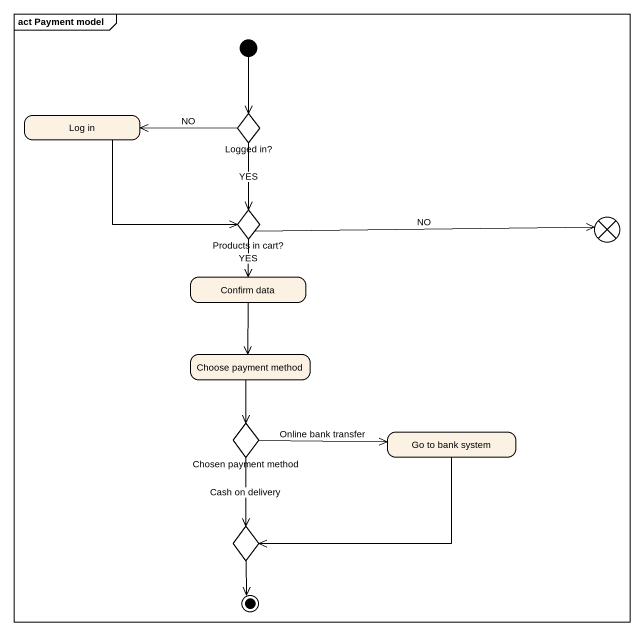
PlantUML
@startuml
mainframe act Payment model
hide empty description
state "Log in" as Log_in
state "Logged in?" as Logged_in <<choice>>
state "Products in cart?" as Products_in_cart <<choice>>
state flowfinal1 <<end>>
state "Confirm data" as Confirm_data
state "Choose payment method" as Choose_payment_method
state "Chosen payment method" as Chosen_payment_method <<choice>>
state "Go to bank system" as Go_to_bank_system
state choice1 <<choice>>
[*] --> Logged_in
Log_in -right-> Products_in_cart
Logged_in -left-> Log_in : NO
Logged_in --> Products_in_cart : YES
Products_in_cart -right-> flowfinal1 : NO
Products_in_cart --> Confirm_data : YES
Confirm_data --> Choose_payment_method
Choose_payment_method --> Chosen_payment_method
Chosen_payment_method -right-> Go_to_bank_system : Online bank transfer
Chosen_payment_method --> choice1 : Cash on delivery
Go_to_bank_system -left-> choice1
choice1 --> [*]
@enduml
